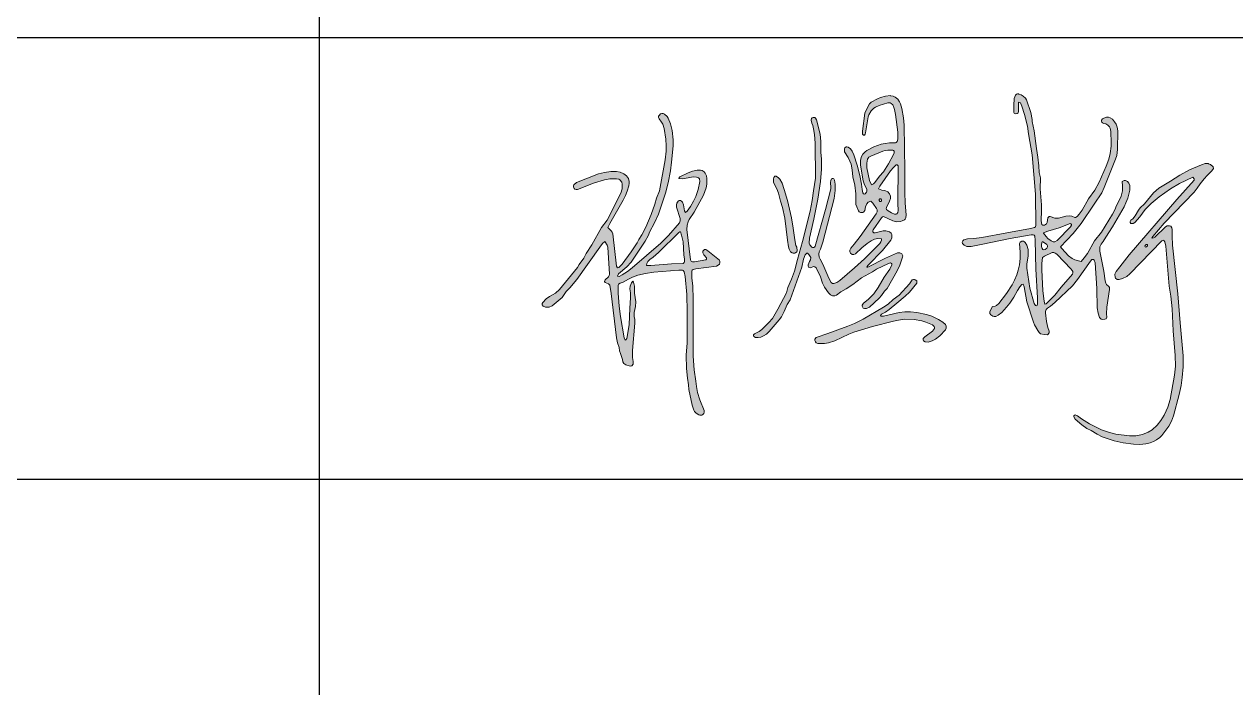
# Model space of a CAD drawing. Extents: x -83084 to 31773731, y -158416 to 241421036.
# Drawn here: x 32344.8 to 32355.77, y 241078.5 to 241084.51 of the extents above; entities that cross this region are included whole.
import ezdxf
from ezdxf.xclip import XClip

# ---------------------------------------------------------------- set-up
doc = ezdxf.new("R2010")
doc.units = 0
doc.header["$LTSCALE"] = 1000
doc.header["$MEASUREMENT"] = 0
doc.header["$XCLIPFRAME"] = 0
doc.layers.add('PUB_TEXT', color=7, linetype='Continuous')
doc.layers.add('TITLIN', color=7, linetype='Continuous')
doc.layers.add('signature', color=7, linetype='Continuous', lineweight=5)
doc.layers.add('signatureNP', color=7, linetype='Continuous', lineweight=5, plot=False)

# ---------------------------------------------------------------- blocks, each defined once
blk = doc.blocks.new('jjjg')
blk.add_lwpolyline([(0, 480.176), (559, 480.176), (559, -119.535), (0, -119.535)], close=True)
blk = doc.blocks.new('*U27', base_point=(768, 514))
at = {"layer": 'signature', "linetype": 'Continuous'}
h = blk.add_hatch(color=256, dxfattribs=at)
h.paths.add_polyline_path([(3444, 2482), (3443, 2483), (3437, 2483), (3432, 2481), (3426, 2475), (3419, 2457), (3416, 2417), (3416, 2378), (3419, 2374), (3425, 2371), (3435, 2372), (3440, 2377), (3443, 2384), (3443, 2436), (3453, 2432), (3462, 2414), (3477, 2368), (3493, 2302), (3499, 2258), (3519, 2141), (3538, 1920), (3539, 1745), (3537, 1737), (3532, 1732), (3509, 1726), (3377, 1703), (3237, 1676), (3191, 1670), (3156, 1668), (3136, 1664), (3130, 1658), (3127, 1650), (3128, 1642), (3137, 1633), (3152, 1626), (3176, 1626), (3242, 1638), (3396, 1671), (3514, 1691), (3524, 1692), (3530, 1690), (3534, 1684), (3536, 1661), (3539, 1498), (3549, 1337), (3549, 1302), (3545, 1292), (3537, 1294), (3531, 1306), (3507, 1392), (3489, 1504), (3489, 1527), (3497, 1574), (3496, 1608), (3490, 1633), (3480, 1649), (3477, 1652), (3470, 1655), (3461, 1655), (3452, 1650), (3449, 1643), (3452, 1593), (3452, 1558), (3448, 1523), (3441, 1492), (3433, 1467), (3420, 1436), (3407, 1411), (3375, 1362), (3332, 1306), (3319, 1294), (3311, 1291), (3298, 1289), (3295, 1287), (3281, 1259), (3281, 1250), (3288, 1241), (3298, 1235), (3305, 1233), (3316, 1233), (3329, 1239), (3349, 1255), (3376, 1285), (3393, 1307), (3416, 1341), (3437, 1379), (3450, 1399), (3461, 1412), (3468, 1415), (3474, 1399), (3490, 1314), (3526, 1200), (3532, 1186), (3551, 1154), (3559, 1143), (3566, 1136), (3587, 1131), (3605, 1130), (3608, 1131), (3615, 1140), (3615, 1150), (3607, 1171), (3600, 1204), (3594, 1253), (3594, 1261), (3598, 1272), (3605, 1280), (3622, 1291), (3647, 1311), (3745, 1404), (3774, 1440), (3846, 1543), (3855, 1552), (3863, 1553), (3868, 1548), (3872, 1533), (3883, 1389), (3884, 1282), (3889, 1251), (3897, 1227), (3907, 1218), (3914, 1216), (3928, 1217), (3934, 1220), (3939, 1228), (3937, 1248), (3939, 1284), (3954, 1384), (3953, 1396), (3950, 1401), (3937, 1412), (3933, 1419), (3929, 1432), (3921, 1488), (3900, 1600), (3900, 1623), (3906, 1638), (3918, 1654), (3933, 1679), (3971, 1736), (4035, 1848), (4046, 1871), (4056, 1898), (4067, 1943), (4068, 1969), (4062, 1982), (4054, 1990), (4043, 1996), (4035, 1996), (4025, 1990), (4027, 1966), (4027, 1939), (4019, 1908), (4010, 1888), (3990, 1852), (3985, 1836), (3970, 1807), (3908, 1706), (3870, 1657), (3830, 1587), (3812, 1562), (3794, 1541), (3758, 1551), (3744, 1558), (3724, 1574), (3685, 1614), (3679, 1624), (3750, 1699), (3795, 1755), (3868, 1863), (3910, 1928), (3924, 1958), (3988, 2117), (3994, 2137), (3998, 2171), (4001, 2275), (3997, 2296), (3990, 2313), (3982, 2326), (3970, 2341), (3958, 2349), (3947, 2352), (3936, 2352), (3921, 2347), (3915, 2343), (3909, 2336), (3908, 2330), (3910, 2324), (3914, 2320), (3922, 2316), (3932, 2314), (3944, 2308), (3953, 2298), (3957, 2290), (3960, 2272), (3960, 2253), (3963, 2226), (3963, 2190), (3957, 2148), (3949, 2117), (3934, 2076), (3895, 1987), (3871, 1943), (3836, 1893), (3800, 1830), (3784, 1808), (3771, 1794), (3763, 1789), (3758, 1789), (3742, 1796), (3729, 1798), (3708, 1796), (3667, 1785), (3647, 1785), (3620, 1794), (3614, 1794), (3607, 1787), (3604, 1761), (3600, 1753), (3589, 1746), (3580, 1745), (3574, 1750), (3569, 1770), (3569, 1785), (3572, 1812), (3572, 1860), (3565, 1949), (3566, 2012), (3558, 2041), (3556, 2078), (3551, 2127), (3543, 2176), (3531, 2276), (3520, 2327), (3520, 2339), (3512, 2379), (3488, 2450), (3482, 2459), (3469, 2471), (3457, 2478)])
h.paths.add_polyline_path([(2724, 2472), (2723, 2473), (2696, 2471), (2668, 2463), (2651, 2456), (2615, 2437), (2606, 2428), (2585, 2388), (2580, 2375), (2566, 2273), (2567, 2256), (2573, 2251), (2577, 2252), (2581, 2256), (2584, 2265), (2599, 2354), (2603, 2366), (2615, 2387), (2631, 2403), (2640, 2409), (2660, 2418), (2708, 2432), (2721, 2432), (2728, 2429), (2736, 2421), (2743, 2407), (2747, 2395), (2752, 2367), (2765, 2268), (2764, 2229), (2761, 2216), (2756, 2210), (2751, 2208), (2718, 2208), (2694, 2205), (2672, 2200), (2631, 2185), (2590, 2164), (2581, 2158), (2568, 2145), (2560, 2131), (2555, 2110), (2556, 2084), (2562, 2038), (2571, 1994), (2578, 1973), (2590, 1948), (2591, 1937), (2589, 1931), (2581, 1922), (2576, 1920), (2573, 1921), (2568, 1927), (2564, 1946), (2561, 1976), (2552, 2025), (2537, 2083), (2518, 2140), (2508, 2161), (2499, 2174), (2487, 2183), (2479, 2186), (2474, 2185), (2468, 2180), (2465, 2174), (2466, 2158), (2486, 2125), (2496, 2105), (2502, 2089), (2509, 2057), (2512, 2017), (2523, 1971), (2530, 1921), (2530, 1862), (2534, 1848), (2544, 1826), (2548, 1821), (2556, 1817), (2568, 1817), (2574, 1820), (2579, 1827), (2583, 1849), (2590, 1865), (2599, 1874), (2614, 1880), (2625, 1869), (2645, 1839), (2648, 1832), (2648, 1821), (2643, 1810), (2554, 1682), (2520, 1638), (2501, 1616), (2496, 1606), (2496, 1596), (2499, 1589), (2509, 1581), (2518, 1580), (2528, 1584), (2562, 1619), (2592, 1642), (2615, 1657), (2634, 1666), (2653, 1670), (2674, 1668), (2674, 1661), (2670, 1651), (2664, 1643), (2578, 1556), (2521, 1505), (2439, 1435), (2422, 1424), (2406, 1417), (2399, 1417), (2391, 1423), (2378, 1447), (2343, 1526), (2328, 1555), (2324, 1566), (2322, 1582), (2324, 1595), (2331, 1610), (2343, 1650), (2408, 1896), (2414, 1940), (2414, 1976), (2410, 1998), (2406, 2005), (2402, 2008), (2396, 2008), (2392, 2005), (2388, 1996), (2386, 1986), (2386, 1975), (2388, 1967), (2388, 1950), (2358, 1834), (2301, 1628), (2297, 1622), (2293, 1620), (2286, 1620), (2282, 1622), (2270, 1635), (2267, 1644), (2269, 1673), (2294, 1780), (2316, 1892), (2330, 1990), (2336, 2061), (2336, 2118), (2333, 2153), (2333, 2216), (2328, 2256), (2308, 2337), (2303, 2346), (2298, 2350), (2289, 2351), (2283, 2348), (2280, 2344), (2279, 2336), (2282, 2319), (2287, 2306), (2292, 2287), (2297, 2255), (2301, 2207), (2302, 2009), (2291, 1939), (2284, 1884), (2272, 1825), (2229, 1653), (2201, 1553), (2185, 1488), (2168, 1443), (2148, 1396), (2139, 1365), (2092, 1273), (2061, 1222), (2040, 1198), (2001, 1159), (1986, 1148), (1960, 1136), (1955, 1130), (1955, 1125), (1957, 1121), (1966, 1114), (1981, 1114), (1996, 1117), (2011, 1123), (2028, 1134), (2043, 1148), (2098, 1213), (2111, 1231), (2127, 1260), (2144, 1299), (2161, 1326), (2226, 1510), (2235, 1554), (2245, 1578), (2254, 1589), (2258, 1588), (2265, 1581), (2276, 1564), (2275, 1551), (2269, 1541), (2261, 1522), (2261, 1515), (2266, 1508), (2272, 1506), (2294, 1514), (2299, 1512), (2306, 1505), (2330, 1455), (2342, 1420), (2353, 1397), (2376, 1365), (2387, 1354), (2399, 1348), (2412, 1348), (2421, 1352), (2445, 1371), (2474, 1387), (2512, 1413), (2560, 1449), (2623, 1483), (2646, 1499), (2712, 1530), (2723, 1533), (2729, 1531), (2731, 1528), (2731, 1522), (2720, 1499), (2689, 1453), (2655, 1396), (2630, 1359), (2599, 1328), (2573, 1308), (2564, 1297), (2564, 1291), (2571, 1280), (2577, 1277), (2589, 1277), (2606, 1284), (2661, 1335), (2674, 1350), (2690, 1374), (2705, 1390), (2761, 1489), (2776, 1520), (2792, 1565), (2793, 1574), (2788, 1584), (2776, 1590), (2763, 1590), (2696, 1561), (2597, 1509), (2592, 1509), (2590, 1511), (2598, 1521), (2678, 1603), (2726, 1662), (2732, 1675), (2731, 1694), (2728, 1701), (2719, 1708), (2697, 1714), (2682, 1714), (2637, 1703), (2631, 1703), (2625, 1708), (2624, 1714), (2626, 1719), (2673, 1786), (2679, 1792), (2684, 1794), (2737, 1770), (2757, 1765), (2779, 1766), (2790, 1769), (2802, 1775), (2806, 1779), (2810, 1787), (2811, 1803), (2806, 1870), (2804, 1929), (2804, 2053), (2800, 2308), (2797, 2349), (2788, 2400), (2780, 2428), (2775, 2439), (2765, 2453), (2750, 2465), (2739, 2470)])
h.paths.add_polyline_path([(1447, 2372), (1446, 2373), (1440, 2373), (1432, 2370), (1424, 2362), (1422, 2358), (1422, 2350), (1425, 2343), (1438, 2325), (1445, 2312), (1453, 2288), (1462, 2228), (1464, 2192), (1464, 2162), (1459, 2112), (1426, 1938), (1409, 1898), (1400, 1863), (1380, 1806), (1350, 1734), (1328, 1691), (1311, 1665), (1301, 1646), (1268, 1595), (1217, 1527), (1198, 1508), (1190, 1505), (1185, 1515), (1165, 1697), (1161, 1707), (1156, 1714), (1137, 1732), (1148, 1755), (1222, 1885), (1236, 1913), (1245, 1936), (1254, 1966), (1257, 1982), (1257, 1990), (1252, 2008), (1242, 2022), (1226, 2034), (1205, 2043), (1186, 2047), (1154, 2047), (1118, 2042), (1084, 2033), (960, 1985), (946, 1973), (943, 1967), (943, 1960), (947, 1952), (952, 1948), (958, 1946), (966, 1946), (1056, 1982), (1118, 2001), (1147, 2006), (1185, 2006), (1198, 2003), (1204, 2000), (1215, 1987), (1218, 1975), (1217, 1949), (1210, 1925), (1133, 1774), (1102, 1733), (1047, 1635), (1015, 1587), (1001, 1561), (976, 1524), (967, 1507), (865, 1384), (842, 1363), (810, 1345), (791, 1332), (772, 1312), (768, 1305), (768, 1298), (774, 1290), (787, 1285), (807, 1285), (824, 1293), (880, 1340), (903, 1372), (924, 1393), (962, 1440), (1091, 1622), (1107, 1642), (1120, 1654), (1132, 1634), (1136, 1621), (1146, 1471), (1144, 1462), (1140, 1455), (1121, 1438), (1118, 1429), (1122, 1423), (1141, 1416), (1148, 1408), (1156, 1362), (1185, 1113), (1191, 1084), (1201, 1059), (1203, 1040), (1207, 1024), (1219, 991), (1221, 978), (1226, 968), (1238, 961), (1262, 954), (1272, 956), (1278, 964), (1279, 980), (1275, 1003), (1275, 1042), (1289, 1195), (1289, 1215), (1285, 1233), (1285, 1255), (1292, 1288), (1293, 1314), (1286, 1364), (1286, 1403), (1280, 1425), (1277, 1430), (1269, 1421), (1262, 1402), (1261, 1387), (1264, 1365), (1264, 1337), (1260, 1280), (1257, 1185), (1243, 1108), (1237, 1101), (1234, 1100), (1229, 1113), (1208, 1232), (1200, 1290), (1194, 1364), (1194, 1406), (1196, 1414), (1206, 1420), (1223, 1426), (1252, 1442), (1275, 1453), (1305, 1464), (1349, 1474), (1395, 1481), (1536, 1493), (1555, 1493), (1560, 1491), (1566, 1484), (1571, 1457), (1580, 1356), (1582, 1259), (1582, 1085), (1577, 1016), (1579, 940), (1584, 886), (1590, 848), (1591, 822), (1610, 735), (1620, 706), (1624, 698), (1632, 689), (1647, 681), (1654, 679), (1664, 679), (1670, 682), (1675, 687), (1678, 695), (1677, 705), (1653, 764), (1641, 805), (1634, 839), (1631, 870), (1621, 933), (1615, 1010), (1616, 1329), (1613, 1405), (1609, 1448), (1609, 1487), (1611, 1492), (1615, 1496), (1631, 1500), (1746, 1515), (1757, 1520), (1763, 1526), (1766, 1533), (1766, 1542), (1762, 1550), (1755, 1557), (1698, 1601), (1686, 1608), (1679, 1608), (1673, 1604), (1670, 1599), (1670, 1591), (1676, 1579), (1690, 1562), (1690, 1555), (1686, 1551), (1623, 1539), (1612, 1539), (1604, 1544), (1601, 1551), (1581, 1722), (1582, 1746), (1587, 1764), (1593, 1777), (1622, 1818), (1673, 1914), (1688, 1956), (1692, 1975), (1692, 2008), (1690, 2023), (1684, 2038), (1678, 2045), (1666, 2052), (1657, 2054), (1638, 2054), (1612, 2049), (1587, 2040), (1541, 2017), (1538, 2014), (1536, 2010), (1537, 2007), (1557, 2005), (1606, 2015), (1620, 2017), (1635, 2016), (1645, 2012), (1651, 2005), (1654, 1991), (1644, 1946), (1630, 1907), (1618, 1881), (1601, 1851), (1583, 1825), (1573, 1817), (1568, 1826), (1561, 1859), (1555, 1875), (1550, 1881), (1544, 1884), (1538, 1884), (1532, 1881), (1524, 1869), (1522, 1860), (1523, 1847), (1543, 1783), (1543, 1769), (1539, 1759), (1478, 1688), (1434, 1645), (1274, 1505), (1247, 1485), (1217, 1466), (1201, 1458), (1190, 1459), (1196, 1472), (1243, 1511), (1267, 1537), (1347, 1655), (1363, 1686), (1372, 1709), (1397, 1754), (1421, 1808), (1460, 1926), (1476, 1984), (1489, 2051), (1495, 2100), (1503, 2191), (1503, 2224), (1498, 2277), (1489, 2314), (1475, 2347), (1469, 2356), (1455, 2369)])
h.paths.add_polyline_path([(2708, 2167), (2737, 2167), (2741, 2165), (2744, 2161), (2744, 2152), (2741, 2143), (2713, 2090), (2684, 2046), (2662, 2020), (2636, 1985), (2628, 1977), (2617, 1973), (2605, 1997), (2591, 2068), (2591, 2094), (2595, 2116), (2603, 2127), (2614, 2133), (2681, 2161), (2694, 2165)], flags=16)
h.paths.add_polyline_path([(4509, 2090), (4508, 2091), (4491, 2091), (4470, 2085), (4402, 2056), (4348, 2027), (4295, 1992), (4231, 1954), (4201, 1928), (4149, 1865), (4125, 1842), (4116, 1830), (4098, 1797), (4084, 1782), (4074, 1774), (4069, 1766), (4069, 1760), (4074, 1755), (4087, 1755), (4096, 1761), (4123, 1792), (4154, 1833), (4188, 1868), (4233, 1905), (4296, 1949), (4347, 1979), (4421, 2016), (4428, 2005), (4428, 1998), (4331, 1890), (4064, 1578), (4011, 1512), (3991, 1486), (3984, 1470), (3985, 1451), (3987, 1447), (3996, 1440), (4008, 1440), (4026, 1445), (4050, 1458), (4067, 1473), (4247, 1657), (4255, 1661), (4259, 1660), (4264, 1652), (4269, 1627), (4288, 1402), (4297, 1347), (4305, 1276), (4310, 1152), (4323, 1014), (4324, 953), (4319, 903), (4294, 767), (4281, 724), (4272, 702), (4260, 678), (4242, 649), (4221, 622), (4193, 596), (4171, 582), (4139, 569), (4102, 562), (4065, 562), (3989, 572), (3954, 580), (3909, 596), (3842, 629), (3796, 658), (3774, 675), (3761, 680), (3757, 678), (3754, 674), (3754, 668), (3761, 656), (3798, 624), (3826, 604), (3851, 592), (3884, 571), (3913, 557), (3979, 534), (4030, 522), (4088, 515), (4124, 514), (4157, 517), (4182, 523), (4200, 530), (4217, 539), (4236, 552), (4248, 564), (4287, 616), (4302, 644), (4313, 674), (4344, 794), (4355, 845), (4362, 889), (4367, 949), (4367, 1012), (4350, 1197), (4337, 1359), (4308, 1634), (4305, 1685), (4306, 1721), (4304, 1731), (4298, 1739), (4291, 1742), (4277, 1742), (4268, 1737), (4208, 1679), (4201, 1674), (4192, 1672), (4196, 1682), (4261, 1756), (4428, 1931), (4446, 1953), (4463, 1978), (4484, 2005), (4501, 2024), (4528, 2050), (4537, 2063), (4536, 2073), (4521, 2086)])
h.paths.add_polyline_path([(2755, 2084), (2762, 2084), (2766, 2078), (2764, 1867), (2767, 1827), (2765, 1816), (2760, 1810), (2756, 1808), (2746, 1808), (2730, 1815), (2711, 1826), (2702, 1833), (2700, 1838), (2701, 1845), (2719, 1880), (2724, 1896), (2724, 1909), (2719, 1922), (2709, 1933), (2692, 1941), (2675, 1943), (2656, 1949), (2664, 1964), (2723, 2050), (2740, 2070)], flags=16)
h.paths.add_polyline_path([(2083, 2019), (2082, 2020), (2075, 2020), (2068, 2013), (2066, 2006), (2067, 1986), (2086, 1949), (2095, 1925), (2106, 1880), (2118, 1844), (2131, 1784), (2145, 1662), (2151, 1624), (2154, 1610), (2162, 1596), (2171, 1590), (2178, 1588), (2186, 1588), (2191, 1590), (2197, 1596), (2199, 1602), (2197, 1622), (2193, 1632), (2186, 1663), (2178, 1728), (2168, 1786), (2145, 1884), (2127, 1946), (2115, 1981), (2103, 2004), (2093, 2014)], flags=17)
h.paths.add_polyline_path([(2664, 1893), (2670, 1893), (2674, 1888), (2674, 1882), (2670, 1878), (2664, 1879), (2660, 1884), (2660, 1889)], flags=16)
h.paths.add_polyline_path([(3733, 1754), (3737, 1753), (3740, 1749), (3740, 1746), (3735, 1736), (3659, 1659), (3647, 1652), (3637, 1652), (3626, 1657), (3608, 1670), (3597, 1681), (3583, 1700), (3583, 1702), (3607, 1711), (3670, 1730)], flags=16)
h.paths.add_polyline_path([(1541, 1708), (1544, 1708), (1551, 1690), (1559, 1651), (1564, 1578), (1567, 1555), (1567, 1540), (1565, 1535), (1559, 1531), (1494, 1529), (1378, 1518), (1353, 1519), (1355, 1530), (1362, 1542), (1373, 1553), (1392, 1566), (1422, 1592), (1535, 1705)], flags=16)
h.paths.add_polyline_path([(3576, 1651), (3580, 1651), (3589, 1647), (3601, 1636), (3605, 1630), (3605, 1623), (3602, 1617), (3593, 1609), (3583, 1607), (3579, 1609), (3575, 1614), (3572, 1626), (3572, 1638)], flags=16)
h.paths.add_polyline_path([(4160, 1636), (4166, 1636), (4166, 1630), (4162, 1624), (4158, 1622), (4154, 1623), (4152, 1628), (4156, 1634)], flags=16)
h.paths.add_polyline_path([(3631, 1592), (3640, 1592), (3649, 1588), (3657, 1582), (3738, 1498), (3747, 1485), (3748, 1478), (3745, 1471), (3682, 1397), (3647, 1353), (3598, 1304), (3591, 1302), (3587, 1318), (3580, 1377), (3574, 1494), (3574, 1530), (3577, 1564), (3589, 1572)], flags=16)
h.paths.add_polyline_path([(2858, 1440), (2857, 1441), (2852, 1441), (2846, 1438), (2830, 1416), (2772, 1353), (2739, 1328), (2710, 1302), (2684, 1284), (2570, 1217), (2522, 1193), (2485, 1178), (2371, 1137), (2306, 1115), (2299, 1105), (2299, 1098), (2302, 1090), (2307, 1084), (2316, 1080), (2353, 1081), (2376, 1085), (2411, 1096), (2489, 1134), (2517, 1145), (2622, 1177), (2740, 1206), (2769, 1212), (2804, 1217), (2856, 1216), (2899, 1208), (2922, 1201), (2959, 1185), (2969, 1176), (2971, 1172), (2971, 1165), (2959, 1150), (2917, 1119), (2908, 1109), (2907, 1100), (2909, 1096), (2918, 1090), (2935, 1089), (2957, 1095), (2977, 1105), (3000, 1124), (3033, 1158), (3037, 1166), (3037, 1179), (3033, 1187), (3018, 1201), (2994, 1216), (2956, 1234), (2926, 1244), (2871, 1255), (2836, 1258), (2805, 1258), (2772, 1254), (2684, 1234), (2672, 1234), (2668, 1238), (2673, 1245), (2695, 1256), (2717, 1272), (2759, 1308), (2807, 1346), (2830, 1369), (2872, 1420), (2871, 1432), (2862, 1439)])
at = {"layer": 'signatureNP', "linetype": 'Continuous', "lineweight": 5, "elevation": 15639557}
for points in [[(2724, 2472), (2723, 2473), (2696, 2471), (2668, 2463), (2651, 2456), (2615, 2437), (2606, 2428), (2585, 2388), (2580, 2375), (2566, 2273), (2567, 2256), (2573, 2251), (2577, 2252), (2581, 2256), (2584, 2265), (2599, 2354), (2603, 2366), (2615, 2387), (2631, 2403), (2640, 2409), (2660, 2418), (2708, 2432), (2721, 2432), (2728, 2429), (2736, 2421), (2743, 2407), (2747, 2395), (2752, 2367), (2765, 2268), (2764, 2229), (2761, 2216), (2756, 2210), (2751, 2208), (2718, 2208), (2694, 2205), (2672, 2200), (2631, 2185), (2590, 2164), (2581, 2158), (2568, 2145), (2560, 2131), (2555, 2110), (2556, 2084), (2562, 2038), (2571, 1994), (2578, 1973), (2590, 1948), (2591, 1937), (2589, 1931), (2581, 1922), (2576, 1920), (2573, 1921), (2568, 1927), (2564, 1946), (2561, 1976), (2552, 2025), (2537, 2083), (2518, 2140), (2508, 2161), (2499, 2174), (2487, 2183), (2479, 2186), (2474, 2185), (2468, 2180), (2465, 2174), (2466, 2158), (2486, 2125), (2496, 2105), (2502, 2089), (2509, 2057), (2512, 2017), (2523, 1971), (2530, 1921), (2530, 1862), (2534, 1848), (2544, 1826), (2548, 1821), (2556, 1817), (2568, 1817), (2574, 1820), (2579, 1827), (2583, 1849), (2590, 1865), (2599, 1874), (2614, 1880), (2625, 1869), (2645, 1839), (2648, 1832), (2648, 1821), (2643, 1810), (2554, 1682), (2520, 1638), (2501, 1616), (2496, 1606), (2496, 1596), (2499, 1589), (2509, 1581), (2518, 1580), (2528, 1584), (2562, 1619), (2592, 1642), (2615, 1657), (2634, 1666), (2653, 1670), (2674, 1668), (2674, 1661), (2670, 1651), (2664, 1643), (2578, 1556), (2521, 1505), (2439, 1435), (2422, 1424), (2406, 1417), (2399, 1417), (2391, 1423), (2378, 1447), (2343, 1526), (2328, 1555), (2324, 1566), (2322, 1582), (2324, 1595), (2331, 1610), (2343, 1650), (2408, 1896), (2414, 1940), (2414, 1976), (2410, 1998), (2406, 2005), (2402, 2008), (2396, 2008), (2392, 2005), (2388, 1996), (2386, 1986), (2386, 1975), (2388, 1967), (2388, 1950), (2358, 1834), (2301, 1628), (2297, 1622), (2293, 1620), (2286, 1620), (2282, 1622), (2270, 1635), (2267, 1644), (2269, 1673), (2294, 1780), (2316, 1892), (2330, 1990), (2336, 2061), (2336, 2118), (2333, 2153), (2333, 2216), (2328, 2256), (2308, 2337), (2303, 2346), (2298, 2350), (2289, 2351), (2283, 2348), (2280, 2344), (2279, 2336), (2282, 2319), (2287, 2306), (2292, 2287), (2297, 2255), (2301, 2207), (2302, 2009), (2291, 1939), (2284, 1884), (2272, 1825), (2229, 1653), (2201, 1553), (2185, 1488), (2168, 1443), (2148, 1396), (2139, 1365), (2092, 1273), (2061, 1222), (2040, 1198), (2001, 1159), (1986, 1148), (1960, 1136), (1955, 1130), (1955, 1125), (1957, 1121), (1966, 1114), (1981, 1114), (1996, 1117), (2011, 1123), (2028, 1134), (2043, 1148), (2098, 1213), (2111, 1231), (2127, 1260), (2144, 1299), (2161, 1326), (2226, 1510), (2235, 1554), (2245, 1578), (2254, 1589), (2258, 1588), (2265, 1581), (2276, 1564), (2275, 1551), (2269, 1541), (2261, 1522), (2261, 1515), (2266, 1508), (2272, 1506), (2294, 1514), (2299, 1512), (2306, 1505), (2330, 1455), (2342, 1420), (2353, 1397), (2376, 1365), (2387, 1354), (2399, 1348), (2412, 1348), (2421, 1352), (2445, 1371), (2474, 1387), (2512, 1413), (2560, 1449), (2623, 1483), (2646, 1499), (2712, 1530), (2723, 1533), (2729, 1531), (2731, 1528), (2731, 1522), (2720, 1499), (2689, 1453), (2655, 1396), (2630, 1359), (2599, 1328), (2573, 1308), (2564, 1297), (2564, 1291), (2571, 1280), (2577, 1277), (2589, 1277), (2606, 1284), (2661, 1335), (2674, 1350), (2690, 1374), (2705, 1390), (2761, 1489), (2776, 1520), (2792, 1565), (2793, 1574), (2788, 1584), (2776, 1590), (2763, 1590), (2696, 1561), (2597, 1509), (2592, 1509), (2590, 1511), (2598, 1521), (2678, 1603), (2726, 1662), (2732, 1675), (2731, 1694), (2728, 1701), (2719, 1708), (2697, 1714), (2682, 1714), (2637, 1703), (2631, 1703), (2625, 1708), (2624, 1714), (2626, 1719), (2673, 1786), (2679, 1792), (2684, 1794), (2737, 1770), (2757, 1765), (2779, 1766), (2790, 1769), (2802, 1775), (2806, 1779), (2810, 1787), (2811, 1803), (2806, 1870), (2804, 1929), (2804, 2053), (2800, 2308), (2797, 2349), (2788, 2400), (2780, 2428), (2775, 2439), (2765, 2453), (2750, 2465), (2739, 2470), (2724, 2472)], [(3444, 2482), (3443, 2483), (3437, 2483), (3432, 2481), (3426, 2475), (3419, 2457), (3416, 2417), (3416, 2378), (3419, 2374), (3425, 2371), (3435, 2372), (3440, 2377), (3443, 2384), (3443, 2436), (3453, 2432), (3462, 2414), (3477, 2368), (3493, 2302), (3499, 2258), (3519, 2141), (3538, 1920), (3539, 1745), (3537, 1737), (3532, 1732), (3509, 1726), (3377, 1703), (3237, 1676), (3191, 1670), (3156, 1668), (3136, 1664), (3130, 1658), (3127, 1650), (3128, 1642), (3137, 1633), (3152, 1626), (3176, 1626), (3242, 1638), (3396, 1671), (3514, 1691), (3524, 1692), (3530, 1690), (3534, 1684), (3536, 1661), (3539, 1498), (3549, 1337), (3549, 1302), (3545, 1292), (3537, 1294), (3531, 1306), (3507, 1392), (3489, 1504), (3489, 1527), (3497, 1574), (3496, 1608), (3490, 1633), (3480, 1649), (3477, 1652), (3470, 1655), (3461, 1655), (3452, 1650), (3449, 1643), (3452, 1593), (3452, 1558), (3448, 1523), (3441, 1492), (3433, 1467), (3420, 1436), (3407, 1411), (3375, 1362), (3332, 1306), (3319, 1294), (3311, 1291), (3298, 1289), (3295, 1287), (3281, 1259), (3281, 1250), (3288, 1241), (3298, 1235), (3305, 1233), (3316, 1233), (3329, 1239), (3349, 1255), (3376, 1285), (3393, 1307), (3416, 1341), (3437, 1379), (3450, 1399), (3461, 1412), (3468, 1415), (3474, 1399), (3490, 1314), (3526, 1200), (3532, 1186), (3551, 1154), (3559, 1143), (3566, 1136), (3587, 1131), (3605, 1130), (3608, 1131), (3615, 1140), (3615, 1150), (3607, 1171), (3600, 1204), (3594, 1253), (3594, 1261), (3598, 1272), (3605, 1280), (3622, 1291), (3647, 1311), (3745, 1404), (3774, 1440), (3846, 1543), (3855, 1552), (3863, 1553), (3868, 1548), (3872, 1533), (3883, 1389), (3884, 1282), (3889, 1251), (3897, 1227), (3907, 1218), (3914, 1216), (3928, 1217), (3934, 1220), (3939, 1228), (3937, 1248), (3939, 1284), (3954, 1384), (3953, 1396), (3950, 1401), (3937, 1412), (3933, 1419), (3929, 1432), (3921, 1488), (3900, 1600), (3900, 1623), (3906, 1638), (3918, 1654), (3933, 1679), (3971, 1736), (4035, 1848), (4046, 1871), (4056, 1898), (4067, 1943), (4068, 1969), (4062, 1982), (4054, 1990), (4043, 1996), (4035, 1996), (4025, 1990), (4027, 1966), (4027, 1939), (4019, 1908), (4010, 1888), (3990, 1852), (3985, 1836), (3970, 1807), (3908, 1706), (3870, 1657), (3830, 1587), (3812, 1562), (3794, 1541), (3758, 1551), (3744, 1558), (3724, 1574), (3685, 1614), (3679, 1624), (3750, 1699), (3795, 1755), (3868, 1863), (3910, 1928), (3924, 1958), (3988, 2117), (3994, 2137), (3998, 2171), (4001, 2275), (3997, 2296), (3990, 2313), (3982, 2326), (3970, 2341), (3958, 2349), (3947, 2352), (3936, 2352), (3921, 2347), (3915, 2343), (3909, 2336), (3908, 2330), (3910, 2324), (3914, 2320), (3922, 2316), (3932, 2314), (3944, 2308), (3953, 2298), (3957, 2290), (3960, 2272), (3960, 2253), (3963, 2226), (3963, 2190), (3957, 2148), (3949, 2117), (3934, 2076), (3895, 1987), (3871, 1943), (3836, 1893), (3800, 1830), (3784, 1808), (3771, 1794), (3763, 1789), (3758, 1789), (3742, 1796), (3729, 1798), (3708, 1796), (3667, 1785), (3647, 1785), (3620, 1794), (3614, 1794), (3607, 1787), (3604, 1761), (3600, 1753), (3589, 1746), (3580, 1745), (3574, 1750), (3569, 1770), (3569, 1785), (3572, 1812), (3572, 1860), (3565, 1949), (3566, 2012), (3558, 2041), (3556, 2078), (3551, 2127), (3543, 2176), (3531, 2276), (3520, 2327), (3520, 2339), (3512, 2379), (3488, 2450), (3482, 2459), (3469, 2471), (3457, 2478), (3444, 2482)], [(1447, 2372), (1446, 2373), (1440, 2373), (1432, 2370), (1424, 2362), (1422, 2358), (1422, 2350), (1425, 2343), (1438, 2325), (1445, 2312), (1453, 2288), (1462, 2228), (1464, 2192), (1464, 2162), (1459, 2112), (1426, 1938), (1409, 1898), (1400, 1863), (1380, 1806), (1350, 1734), (1328, 1691), (1311, 1665), (1301, 1646), (1268, 1595), (1217, 1527), (1198, 1508), (1190, 1505), (1185, 1515), (1165, 1697), (1161, 1707), (1156, 1714), (1137, 1732), (1148, 1755), (1222, 1885), (1236, 1913), (1245, 1936), (1254, 1966), (1257, 1982), (1257, 1990), (1252, 2008), (1242, 2022), (1226, 2034), (1205, 2043), (1186, 2047), (1154, 2047), (1118, 2042), (1084, 2033), (960, 1985), (946, 1973), (943, 1967), (943, 1960), (947, 1952), (952, 1948), (958, 1946), (966, 1946), (1056, 1982), (1118, 2001), (1147, 2006), (1185, 2006), (1198, 2003), (1204, 2000), (1215, 1987), (1218, 1975), (1217, 1949), (1210, 1925), (1133, 1774), (1102, 1733), (1047, 1635), (1015, 1587), (1001, 1561), (976, 1524), (967, 1507), (865, 1384), (842, 1363), (810, 1345), (791, 1332), (772, 1312), (768, 1305), (768, 1298), (774, 1290), (787, 1285), (807, 1285), (824, 1293), (880, 1340), (903, 1372), (924, 1393), (962, 1440), (1091, 1622), (1107, 1642), (1120, 1654), (1132, 1634), (1136, 1621), (1146, 1471), (1144, 1462), (1140, 1455), (1121, 1438), (1118, 1429), (1122, 1423), (1141, 1416), (1148, 1408), (1156, 1362), (1185, 1113), (1191, 1084), (1201, 1059), (1203, 1040), (1207, 1024), (1219, 991), (1221, 978), (1226, 968), (1238, 961), (1262, 954), (1272, 956), (1278, 964), (1279, 980), (1275, 1003), (1275, 1042), (1289, 1195), (1289, 1215), (1285, 1233), (1285, 1255), (1292, 1288), (1293, 1314), (1286, 1364), (1286, 1403), (1280, 1425), (1277, 1430), (1269, 1421), (1262, 1402), (1261, 1387), (1264, 1365), (1264, 1337), (1260, 1280), (1257, 1185), (1243, 1108), (1237, 1101), (1234, 1100), (1229, 1113), (1208, 1232), (1200, 1290), (1194, 1364), (1194, 1406), (1196, 1414), (1206, 1420), (1223, 1426), (1252, 1442), (1275, 1453), (1305, 1464), (1349, 1474), (1395, 1481), (1536, 1493), (1555, 1493), (1560, 1491), (1566, 1484), (1571, 1457), (1580, 1356), (1582, 1259), (1582, 1085), (1577, 1016), (1579, 940), (1584, 886), (1590, 848), (1591, 822), (1610, 735), (1620, 706), (1624, 698), (1632, 689), (1647, 681), (1654, 679), (1664, 679), (1670, 682), (1675, 687), (1678, 695), (1677, 705), (1653, 764), (1641, 805), (1634, 839), (1631, 870), (1621, 933), (1615, 1010), (1616, 1329), (1613, 1405), (1609, 1448), (1609, 1487), (1611, 1492), (1615, 1496), (1631, 1500), (1746, 1515), (1757, 1520), (1763, 1526), (1766, 1533), (1766, 1542), (1762, 1550), (1755, 1557), (1698, 1601), (1686, 1608), (1679, 1608), (1673, 1604), (1670, 1599), (1670, 1591), (1676, 1579), (1690, 1562), (1690, 1555), (1686, 1551), (1623, 1539), (1612, 1539), (1604, 1544), (1601, 1551), (1581, 1722), (1582, 1746), (1587, 1764), (1593, 1777), (1622, 1818), (1673, 1914), (1688, 1956), (1692, 1975), (1692, 2008), (1690, 2023), (1684, 2038), (1678, 2045), (1666, 2052), (1657, 2054), (1638, 2054), (1612, 2049), (1587, 2040), (1541, 2017), (1538, 2014), (1536, 2010), (1537, 2007), (1557, 2005), (1606, 2015), (1620, 2017), (1635, 2016), (1645, 2012), (1651, 2005), (1654, 1991), (1644, 1946), (1630, 1907), (1618, 1881), (1601, 1851), (1583, 1825), (1573, 1817), (1568, 1826), (1561, 1859), (1555, 1875), (1550, 1881), (1544, 1884), (1538, 1884), (1532, 1881), (1524, 1869), (1522, 1860), (1523, 1847), (1543, 1783), (1543, 1769), (1539, 1759), (1478, 1688), (1434, 1645), (1274, 1505), (1247, 1485), (1217, 1466), (1201, 1458), (1190, 1459), (1196, 1472), (1243, 1511), (1267, 1537), (1347, 1655), (1363, 1686), (1372, 1709), (1397, 1754), (1421, 1808), (1460, 1926), (1476, 1984), (1489, 2051), (1495, 2100), (1503, 2191), (1503, 2224), (1498, 2277), (1489, 2314), (1475, 2347), (1469, 2356), (1455, 2369), (1447, 2372)], [(2708, 2167), (2737, 2167), (2741, 2165), (2744, 2161), (2744, 2152), (2741, 2143), (2713, 2090), (2684, 2046), (2662, 2020), (2636, 1985), (2628, 1977), (2617, 1973), (2605, 1997), (2591, 2068), (2591, 2094), (2595, 2116), (2603, 2127), (2614, 2133), (2681, 2161), (2694, 2165), (2708, 2167)], [(2755, 2084), (2762, 2084), (2766, 2078), (2764, 1867), (2767, 1827), (2765, 1816), (2760, 1810), (2756, 1808), (2746, 1808), (2730, 1815), (2711, 1826), (2702, 1833), (2700, 1838), (2701, 1845), (2719, 1880), (2724, 1896), (2724, 1909), (2719, 1922), (2709, 1933), (2692, 1941), (2675, 1943), (2656, 1949), (2664, 1964), (2723, 2050), (2740, 2070), (2755, 2084)], [(4509, 2090), (4508, 2091), (4491, 2091), (4470, 2085), (4402, 2056), (4348, 2027), (4295, 1992), (4231, 1954), (4201, 1928), (4149, 1865), (4125, 1842), (4116, 1830), (4098, 1797), (4084, 1782), (4074, 1774), (4069, 1766), (4069, 1760), (4074, 1755), (4087, 1755), (4096, 1761), (4123, 1792), (4154, 1833), (4188, 1868), (4233, 1905), (4296, 1949), (4347, 1979), (4421, 2016), (4428, 2005), (4428, 1998), (4331, 1890), (4064, 1578), (4011, 1512), (3991, 1486), (3984, 1470), (3985, 1451), (3987, 1447), (3996, 1440), (4008, 1440), (4026, 1445), (4050, 1458), (4067, 1473), (4247, 1657), (4255, 1661), (4259, 1660), (4264, 1652), (4269, 1627), (4288, 1402), (4297, 1347), (4305, 1276), (4310, 1152), (4323, 1014), (4324, 953), (4319, 903), (4294, 767), (4281, 724), (4272, 702), (4260, 678), (4242, 649), (4221, 622), (4193, 596), (4171, 582), (4139, 569), (4102, 562), (4065, 562), (3989, 572), (3954, 580), (3909, 596), (3842, 629), (3796, 658), (3774, 675), (3761, 680), (3757, 678), (3754, 674), (3754, 668), (3761, 656), (3798, 624), (3826, 604), (3851, 592), (3884, 571), (3913, 557), (3979, 534), (4030, 522), (4088, 515), (4124, 514), (4157, 517), (4182, 523), (4200, 530), (4217, 539), (4236, 552), (4248, 564), (4287, 616), (4302, 644), (4313, 674), (4344, 794), (4355, 845), (4362, 889), (4367, 949), (4367, 1012), (4350, 1197), (4337, 1359), (4308, 1634), (4305, 1685), (4306, 1721), (4304, 1731), (4298, 1739), (4291, 1742), (4277, 1742), (4268, 1737), (4208, 1679), (4201, 1674), (4192, 1672), (4196, 1682), (4261, 1756), (4428, 1931), (4446, 1953), (4463, 1978), (4484, 2005), (4501, 2024), (4528, 2050), (4537, 2063), (4536, 2073), (4521, 2086), (4509, 2090)], [(2083, 2019), (2082, 2020), (2075, 2020), (2068, 2013), (2066, 2006), (2067, 1986), (2086, 1949), (2095, 1925), (2106, 1880), (2118, 1844), (2131, 1784), (2145, 1662), (2151, 1624), (2154, 1610), (2162, 1596), (2171, 1590), (2178, 1588), (2186, 1588), (2191, 1590), (2197, 1596), (2199, 1602), (2197, 1622), (2193, 1632), (2186, 1663), (2178, 1728), (2168, 1786), (2145, 1884), (2127, 1946), (2115, 1981), (2103, 2004), (2093, 2014), (2083, 2019)], [(2664, 1893), (2670, 1893), (2674, 1888), (2674, 1882), (2670, 1878), (2664, 1879), (2660, 1884), (2660, 1889), (2664, 1893)], [(1541, 1708), (1544, 1708), (1551, 1690), (1559, 1651), (1564, 1578), (1567, 1555), (1567, 1540), (1565, 1535), (1559, 1531), (1494, 1529), (1378, 1518), (1353, 1519), (1355, 1530), (1362, 1542), (1373, 1553), (1392, 1566), (1422, 1592), (1535, 1705), (1541, 1708)], [(3733, 1754), (3737, 1753), (3740, 1749), (3740, 1746), (3735, 1736), (3659, 1659), (3647, 1652), (3637, 1652), (3626, 1657), (3608, 1670), (3597, 1681), (3583, 1700), (3583, 1702), (3607, 1711), (3670, 1730), (3733, 1754)], [(3576, 1651), (3580, 1651), (3589, 1647), (3601, 1636), (3605, 1630), (3605, 1623), (3602, 1617), (3593, 1609), (3583, 1607), (3579, 1609), (3575, 1614), (3572, 1626), (3572, 1638), (3576, 1651)], [(4160, 1636), (4166, 1636), (4166, 1630), (4162, 1624), (4158, 1622), (4154, 1623), (4152, 1628), (4156, 1634), (4160, 1636)], [(3631, 1592), (3640, 1592), (3649, 1588), (3657, 1582), (3738, 1498), (3747, 1485), (3748, 1478), (3745, 1471), (3682, 1397), (3647, 1353), (3598, 1304), (3591, 1302), (3587, 1318), (3580, 1377), (3574, 1494), (3574, 1530), (3577, 1564), (3589, 1572), (3631, 1592)], [(2858, 1440), (2857, 1441), (2852, 1441), (2846, 1438), (2830, 1416), (2772, 1353), (2739, 1328), (2710, 1302), (2684, 1284), (2570, 1217), (2522, 1193), (2485, 1178), (2371, 1137), (2306, 1115), (2299, 1105), (2299, 1098), (2302, 1090), (2307, 1084), (2316, 1080), (2353, 1081), (2376, 1085), (2411, 1096), (2489, 1134), (2517, 1145), (2622, 1177), (2740, 1206), (2769, 1212), (2804, 1217), (2856, 1216), (2899, 1208), (2922, 1201), (2959, 1185), (2969, 1176), (2971, 1172), (2971, 1165), (2959, 1150), (2917, 1119), (2908, 1109), (2907, 1100), (2909, 1096), (2918, 1090), (2935, 1089), (2957, 1095), (2977, 1105), (3000, 1124), (3033, 1158), (3037, 1166), (3037, 1179), (3033, 1187), (3018, 1201), (2994, 1216), (2956, 1234), (2926, 1244), (2871, 1255), (2836, 1258), (2805, 1258), (2772, 1254), (2684, 1234), (2672, 1234), (2668, 1238), (2673, 1245), (2695, 1256), (2717, 1272), (2759, 1308), (2807, 1346), (2830, 1369), (2872, 1420), (2871, 1432), (2862, 1439), (2858, 1440)]]:
    blk.add_lwpolyline(points, close=True, dxfattribs=at)
blk = doc.blocks.new('TITLEA')
at = {"layer": 'TITLIN'}
for p, q in [((-2510.4, 19532.2), (-2510.4, 9970)), ((-4667.9, 12332.2), (0, 12332.2)), ((-4667.9, 11532.2), (0, 11532.2))]:
    blk.add_line(p, q, dxfattribs=at)
at = {"layer": 'signature', "linetype": 'Continuous', "xscale": 0.3225600011646748, "yscale": 0.3225600011646748, "zscale": 0.3225600011646748}
blk.add_blockref('*U27', (-2106.8, 11594.9, -3363130.3), dxfattribs=at)

msp = doc.modelspace()

# ---------------------------------------------------------------- block references
at = {"xscale": 0.005, "yscale": 0.005, "zscale": 0.005}
msp.add_blockref('TITLEA', (32360.02, 241022.726), dxfattribs=at)
at = {"layer": 'PUB_TEXT'}
ref = msp.add_blockref('jjjg', (31796.02, 241027.726), dxfattribs=at)
XClip(ref).set_block_clipping_path([(-13.0000000003, -5.0000000001), (531.4999999997, 405.4999999999)])

doc.saveas('drawing.dxf')
